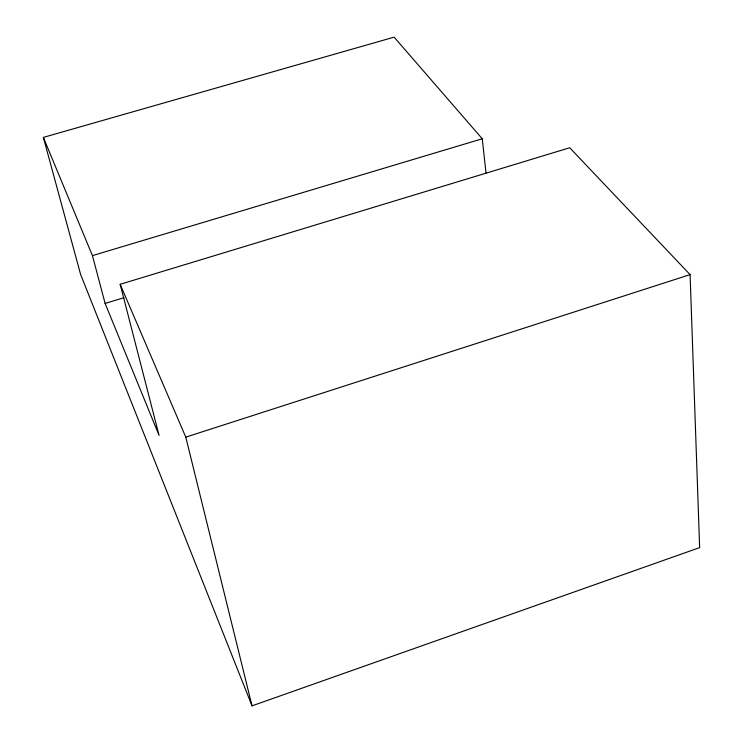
<?xml version="1.0" encoding="UTF-8"?>
<svg xmlns="http://www.w3.org/2000/svg" width="743" height="743" viewBox="0 0 743 743"><rect width="100%" height="100%" fill="white"/><g stroke="black" fill="none" stroke-linecap="round" stroke-linejoin="round"><path stroke-width="1.11" d="M43.354 137.409L80.588 274.381L252.026 705.85L699.646 547.619L690.089 274.631L569.714 147.755L120.171 284.3L159.076 435.435L105.116 303.441L92.438 255.638L43.354 137.409L394.124 37.15L482.253 138.765L486.024 172.998M120.171 284.3L185.787 437.135L690.089 274.631M105.116 303.441L123.96 297.692M92.438 255.638L482.253 138.765M185.787 437.135L252.026 705.85"/></g></svg>
